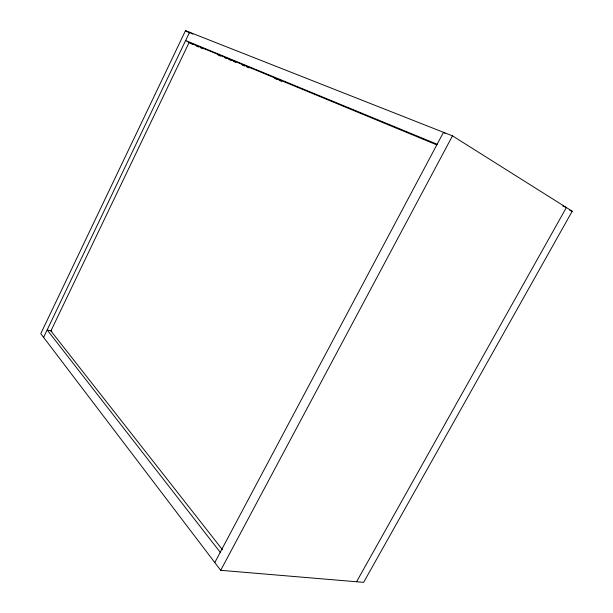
<?xml version="1.0" encoding="UTF-8"?>
<svg xmlns="http://www.w3.org/2000/svg" width="613" height="613" viewBox="0 0 613 613"><rect width="100%" height="100%" fill="white"/><g stroke="black" fill="none" stroke-linecap="round" stroke-linejoin="round"><path stroke-width="0.92" d="M185.494 30.65L40.78 333.656L220.703 570.32L363.624 582.35L572.22 211.224L452.486 135.856L185.494 30.65L189.639 33.018M43.6 337.365L189.578 32.259L192.896 34.159M214.788 562.542L443.49 132.316L445.107 133.327M220.703 570.32L452.486 135.856M356.567 581.752L566.366 207.546L562.849 206.052M51.783 331.15L47.163 329.924L220.236 552.298M437.146 144.254L185.616 40.527L192.589 44.458M436.678 144.837L189.118 42.496L50.902 330.92L222.496 549.761M196.122 45.921L198.773 47.017M200.535 47.753L203.187 48.848M218.19 55.063L220.833 56.158M224.366 57.622L227.017 58.718M228.779 59.453L231.43 60.549M233.193 61.277L235.844 62.38M242.02 64.94L244.671 66.035M246.434 66.763L249.077 67.867M274.678 78.472L277.321 79.567M279.091 80.295L281.735 81.391M569.577 210.106L572.22 211.224"/></g></svg>
